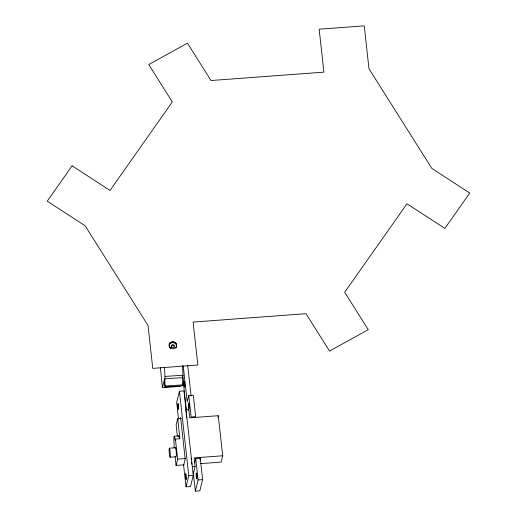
<?xml version="1.0" encoding="UTF-8"?>
<svg xmlns="http://www.w3.org/2000/svg" width="517" height="517" viewBox="0 0 517 517"><rect width="100%" height="100%" fill="white"/><g stroke="black" fill="none" stroke-linecap="round" stroke-linejoin="round"><path stroke-width="0.78" d="M180.452 386.406L162.403 387.582L164.328 379.801L165.046 386.962L183.096 385.785C182.727 379.045 183.315 372.376 182.249 365.584M165.046 386.962C164.658 380.486 165.285 374.082 164.283 367.561M180.265 418.983L180.607 417.574L185.196 459.083L183.632 465.403L186.004 486.872L190.508 486.536L193.28 475.356L183.949 390.91L179.444 391.246L176.672 402.433L178.52 419.125M181.461 418.434L177.706 418.712L176.142 425.032L177.383 436.258M177.706 418.712L179.922 438.752L175.412 439.082L175.108 440.303A6.062 0.659 85.8 0 0 173.996 436.522A6.062 0.659 85.8 0 0 174.145 444.187L174.113 447.812M188.776 395.524L191.148 416.993L195.659 416.657L193.287 395.188L188.776 395.524L187.212 401.845L183.251 365.984M188.434 410.634L188.776 409.231L185.771 409.458M184.013 464.854L176.058 465.442L177.628 459.122L175.412 439.082M186.004 486.872L188.77 475.685L179.444 391.246M194.696 462.709L195.736 458.495L200.241 458.159L202.612 479.627L199.846 490.814L195.342 491.15L193.216 471.931M193.539 472.803L195.103 466.483L194.153 457.894L222.704 455.774L218.277 415.7L189.726 417.82L188.776 409.231M199.898 459.568L200.241 458.159M195.342 491.15L198.108 479.963L195.736 458.495M217.928 417.103L218.277 415.7M222.704 455.774L221.14 462.095L200.518 463.626M174.145 436.212L178.649 435.876M169.363 448.187L175.373 447.741M170.093 457.235L176.103 456.789A4.55 0.491 85.8 0 0 176.155 451.38A4.55 0.491 85.8 0 0 175.263 447.968M177.628 459.122L185.577 458.527M192.098 466.702L195.103 466.483M188.77 475.685L193.28 475.356M198.108 479.963L202.612 479.627M165.169 376.395L183.218 375.226M164.568 378.825L182.617 377.656M165.285 385.992L183.335 384.816M187.761 365.648L191.103 395.932M182.688 376.622L186.314 409.458M185.862 410.233L186.204 413.361M186.378 414.918L186.721 418.04M191.148 458.114L191.322 459.678M191.581 462.017L191.839 464.363M175.089 456.627L176.058 465.442M182.772 382.606L183.096 385.785M160.386 367.497L162.403 387.582M178.507 436.186A6.062 0.659 85.8 0 1 179.438 438.552M169.137 345.44A3.787 3.574 13.9 0 1 176.62 345.963M176.575 346.894A3.787 3.574 13.9 0 1 176.271 347.779M170.539 348.361A3.787 3.574 13.9 0 1 170.087 343.294A3.787 3.574 13.9 0 1 175.412 343.004A3.787 3.574 13.9 0 1 175.864 348.07M171.76 347.728A1.519 1.428 13.9 0 1 171.314 347.107M171.23 346.739A1.519 1.428 13.9 0 1 173.001 345.253A1.519 1.428 13.9 0 1 174.1 347.301M72.121 165.828L47.241 201.171L85.124 225.78L148.017 325.432L152.761 368.369L197.837 365.015L193.093 322.078L305.967 313.69L329.555 351.062L368.259 329.652L344.677 292.286L406.989 203.782L444.878 228.391L469.759 193.048L431.876 168.439L368.983 68.787L364.239 25.85L319.163 29.198L323.907 72.134L211.033 80.523L187.445 43.157L148.741 64.56L172.323 101.933L110.011 190.437L72.121 165.828M169.873 347.256A3.787 3.574 13.9 0 0 176.375 346.771A3.787 3.574 13.9 0 0 172.529 341.647A3.787 3.574 13.9 0 0 169.873 347.256M169.137 449.719A4.55 0.491 85.8 0 0 169.957 457.157A4.55 0.491 85.8 0 0 170.087 451.251A4.55 0.491 85.8 0 0 169.137 449.719M177.854 404.436A3.031 0.33 85.8 0 0 178.397 409.393A3.031 0.33 85.8 0 0 178.488 405.451A3.031 0.33 85.8 0 0 177.854 404.436M185.597 474.696A3.031 0.33 85.8 0 0 186.172 479.55A3.031 0.33 85.8 0 0 186.217 475.42A3.031 0.33 85.8 0 0 185.597 474.696M196.143 473.979A3.031 0.33 85.8 0 0 196.686 478.936A3.031 0.33 85.8 0 0 196.777 475A3.031 0.33 85.8 0 0 196.143 473.979M184.007 382.244A3.031 0.33 85.8 0 0 184.55 387.207A3.031 0.33 85.8 0 0 184.64 383.265A3.031 0.33 85.8 0 0 184.007 382.244M188.395 403.887A3.031 0.33 85.8 0 0 188.944 408.818A3.031 0.33 85.8 0 0 189.022 404.817A3.031 0.33 85.8 0 0 188.395 403.887M171.612 346.959A1.519 1.428 13.9 0 0 174.223 346.817A1.519 1.428 13.9 0 0 172.723 344.736A1.519 1.428 13.9 0 0 171.612 346.959"/></g></svg>
